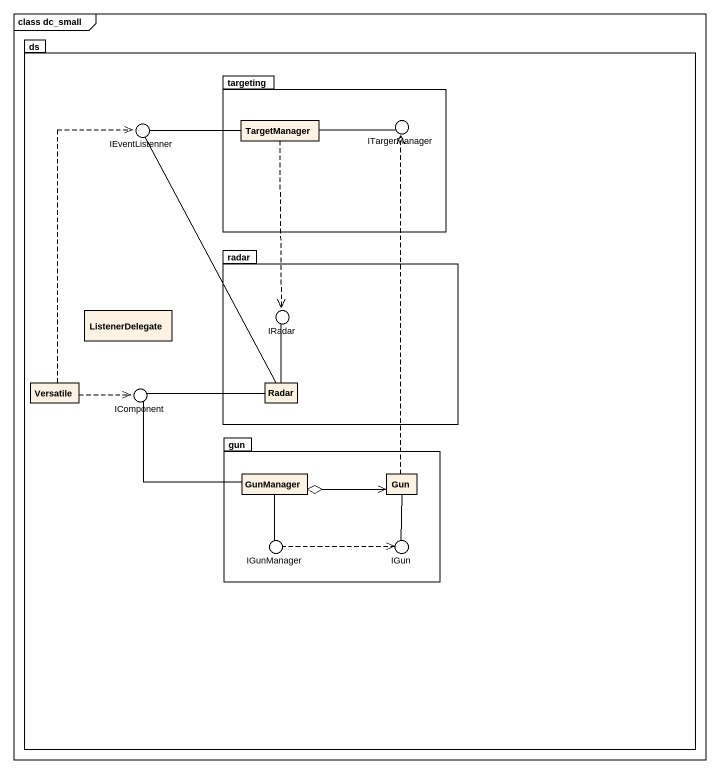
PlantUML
@startuml
mainframe class dc_small
allowmixing
hide circle
hide empty members
package ds {
  package targeting {
    class TargetManager
  }
  package radar {
    class Radar
  }
  class ListenerDelegate
  class Versatile
  package gun {
    class GunManager
    class Gun
  }
}
() IEventListenner
() ITargerManager
() IRadar
() IComponent
() IGunManager
() IGun
ds -up- IEventListenner
targeting -right- ITargerManager
radar -left- IRadar
ds -left- IComponent
gun -- IGunManager
gun -right- IGun
TargetManager -left- IEventListenner
TargetManager -right- ITargerManager
TargetManager ..> IRadar
Versatile .up.> IEventListenner
Versatile .right.> IComponent
Radar -up- IEventListenner
Radar -up- IRadar
Radar -left- IComponent
GunManager -up- IComponent
GunManager o-right-> Gun
GunManager -- IGunManager
Gun .up.> ITargerManager
Gun -- IGun
IGunManager .right.> IGun
@enduml
